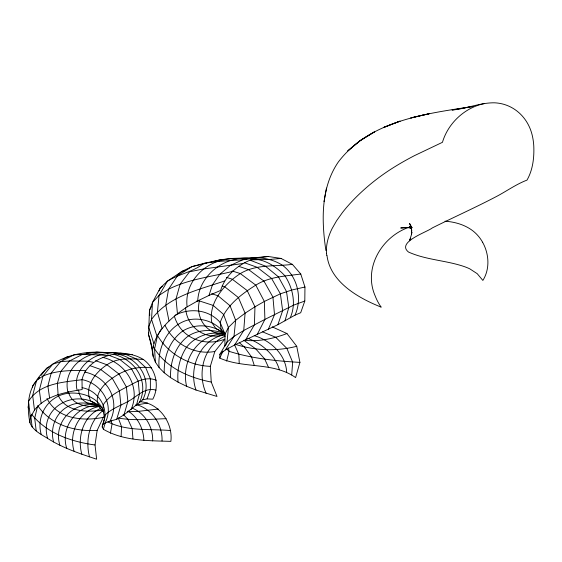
<?xml version="1.0" encoding="UTF-8"?>
<svg xmlns="http://www.w3.org/2000/svg" width="562" height="562" viewBox="0 0 562 562"><rect width="100%" height="100%" fill="white"/><g stroke="black" fill="none" stroke-linecap="round" stroke-linejoin="round"><path stroke-width="0.84" d="M272.233 326.88L286.957 333.547L296.722 346.276L299.918 362.392L295.612 377.587C273.476 361.816 243.711 368.827 219.756 358.092L219.847 354.341L225.376 349.936L234.572 345.04L277.888 324.688L295.043 315.127L300.705 312.718L304.808 301.028L304.955 287.027L300.761 274.017L292.373 264.351L281.035 258.436L268.193 256.469L256.42 257.572L232.499 258.415L220.915 259.679L203.732 263.438L191.944 266.627L181.933 271.369L167.427 281.169L160.289 287.927L152.492 302.447L149.464 310.379L148.565 334.615L152.569 350.126L153.152 356.315L155.386 362.118L159.123 367.604L164.23 372.789L170.581 377.643L178.063 382.146L186.584 386.277L195.998 390.035L217.002 396.456L211.249 382.062L210.321 366.347L214.839 351.482L224.765 339.181C204.343 347.084 181.069 338.198 174.452 316.483M224.877 346.29L225.025 334.158L220.163 322.511C209.127 309.486 189.485 307.47 174.88 315.415M159.123 367.604C157.184 347.435 168.052 324.801 188.923 319.764C201.105 317.474 213.764 321.401 222.215 330.526M139.355 401.612C158.835 402.673 173.159 422.533 170.876 441.367C148.129 440.622 123.626 441.114 103.387 429.27L102.214 427.022L102.425 424.682L105.059 423.038L110.019 421.163L116.671 419.308L124.026 414.833L142.776 399.779L147.096 398.879L152.801 399.182C160.015 385.722 155.632 368.293 143.31 359.448C131.649 352.191 117.627 353.062 104.441 352.437C79.368 350.477 50.749 358.05 36.607 380.376C27.229 392.058 27.145 408.616 29.898 422.694C32.933 430.373 40.893 434.307 47.566 438.346C62.628 448.012 79.79 453.583 96.643 459.217L95.034 444.985L97.156 430.401L103.31 417.341L104.483 416.133M152.569 350.126C155.224 330.779 171.832 317.13 187.104 306.88C183.718 279.181 210.181 256.651 236.721 258.794M409.361 240.775L410.759 238.358L409.642 240.269L411.468 234.635L411.574 228.832L411.714 231.003L410.801 225.924L411.342 228.144L409.543 223.381L411.834 227.736M170.581 377.643C169.97 362.061 175.407 345.539 188.305 336.006C199.25 329.03 212.717 329.416 224.709 333.259M121.118 436.548L121.554 426.741L118.322 418.044C134.163 420.917 150.23 419.189 166.183 418.676M164.23 372.789C163.753 356.968 169.612 340.284 182.91 330.906C195.815 323.045 212.829 324.562 224.667 333.716L215.759 328.398L211.733 322.398C208.305 302.356 224.589 283.81 240.325 273.582C256.089 264.021 274.923 266.697 292.373 264.351M196.798 300.979L199.405 300.937C195.386 317.411 206.015 334.299 223.781 333.912M482.582 242.236C489.088 253.771 490.127 268.98 482.863 280.431L477.208 273.673L469.79 268.847A113.011 30.299 -6.2 0 0 462.793 266.093C444.985 260.311 425.624 259.785 408.469 252.022C396.112 242.096 427.134 232.113 432.361 227.891C453.204 217.494 474.469 207.975 495.122 197.199C505.856 191.726 515.663 184.434 526.987 180.114C532.874 169.879 534.272 157.655 533.781 146.029A65.67 37.436 -68.5 0 0 533.113 139.776A64.82 36.937 -68.5 0 0 530.992 131.002C528.125 122.544 522.66 114.936 515.305 109.822A116.861 67.356 -67.5 0 0 506.467 105.199A113.025 65.136 -67.6 0 0 494.462 102.811C480.025 102.607 466.39 108.859 452.066 110.019L473.668 106.366C425.736 113.679 369.74 120.472 338.24 162.123C320.593 187.919 321.506 220.908 325.897 250.561M291.692 374.966L292.662 362.209L286.88 348.412L275.759 337.298L262.566 331.861M148.712 332.866L148.565 334.615L150.771 341.998L153.152 356.315M29.898 422.694L30.404 417.461L28.522 401.352C39.544 383.291 63.12 382.223 82.003 379.708C86.014 362.223 104.911 354.545 121.16 353.196M32.441 387.429L32.603 385.82L36.825 380.622M411.56 234.08L411.862 231.98L411.468 234.635M110.419 433.281L112.014 424.106L111.143 420.819M324.028 201.667L326.48 188.087M187.104 306.88L197.719 300.867C198.955 274.741 225.903 254.839 251.186 258.71M161.266 329.079L157.522 335.591L154.564 348.967L155.386 362.118M37.499 406.452L34.696 418.177L36.2 430.906M226.627 361.078L229.064 351.32L228.509 348.004M28.739 404.731L28.1 407.225L28.774 408.834M102.214 427.022L103.071 423.811M103.499 422.21L104.146 419.8M131.002 409.635C141.259 387.07 125.705 362.581 102.593 357.348M136.425 405.216L139.432 394.124L138.231 381.226L131.48 368.756L119.727 359.399L107.644 354.819M290.273 317.755C296.343 303.923 292.985 288.355 285.089 275.998C276.68 266.922 265.545 259.475 252.872 258.899M102.425 424.682C110.328 409.15 98.441 390.52 82.101 387.675M103.387 429.27L105.129 423.06M124.026 414.833L127.869 401.401L126.401 387.028L119.053 374.081L106.998 364.801L95.638 360.685M284.997 320.86L288.805 307.519L286.508 291.545L278.429 276.848L265.405 266.142L250.195 260.22M295.043 315.127C302.56 298.113 297.621 276.666 282.623 265.376C270.765 257.761 256.23 256.019 242.728 259.777C229.703 260.67 216.623 261.168 203.732 263.438C192.892 272.12 178.983 273.926 167.427 281.169L159.081 295.366L152.492 302.447L151.543 319.434L148.6 327.021L153.798 343.473M139.65 402.069C149.485 380.86 134.747 359.202 113.229 354.257M116.671 419.308L120.907 405.286L119.467 390.885L112.26 378.282L100.689 369.473L90.068 365.7M105.059 423.038C114.746 404.31 101.49 383.172 81.736 379.568M110.019 421.163C120.893 399.989 107.159 376.54 84.665 372.051M142.776 399.779C153.44 378.781 136.959 355.753 114.845 353.772M197.719 300.867L208.994 295.443L212.436 284.885L219.742 274.375L230.146 265.573L242.728 259.777L268.193 256.469M277.888 324.688L282.644 310.631L280.389 293.814L271.544 278.401L257.115 267.28L244.238 262.672M147.096 398.879L150.377 389.621L150.377 378.802L145.649 367.513L136.615 359.062L125.031 354.081L112.456 352.655L99.671 354.91L82.305 354.453L74.114 354.805L60.513 361.71L52.765 364.148L43.007 376.02L36.607 380.376L32.659 395.465L34.479 410.07L30.404 417.461M268.334 329.325L274.509 314.643L272.928 297.108L263.957 281.112L248.692 269.676L238.822 266.36M159.032 290.898L160.289 287.927L162.418 286.409M255.092 258.323C239.637 263.262 225.502 274.544 220.62 290.449L208.994 295.443M225.805 344.977L227.055 342.068L228.383 327.484L223.557 314.39L213.167 305.405L199.405 300.937M219.756 358.092L223.037 351.067M225.025 334.158L228.383 327.484L235.647 320.291L245.074 313.196L254.958 306.817L264.344 301.45L280.389 293.814L291.924 289.978L304.955 287.027M257.227 334.467L264.899 319.406L264.344 301.45L255.787 285.138L240.325 273.582L232.204 270.968M151.403 306.62L149.464 310.379L149.752 315.486M245.636 339.806L254.438 324.745L254.958 306.817L247.217 290.589L232.232 279.195L226.388 277.354M219.847 354.341L227.055 342.068L233.982 336.392L243.746 330.491L264.899 319.406L293.701 305.117L304.808 301.028M234.572 345.04L243.746 330.491L245.074 313.196L238.421 297.579L224.645 286.704L222.194 285.939M225.376 349.936L233.982 336.392L235.647 320.291L230.09 305.791L218.028 295.774L211.649 293.736M37.879 379.322L39.466 377.369M41.047 375.416L46.653 368.124L48.894 366.965M34.479 410.07C45.88 395.585 65.03 392.255 82.143 389.55L82.003 379.708M103.106 410.499C89.077 421.17 85.284 440.446 89.499 456.899M176.96 275.661L181.933 271.369L185.305 270.498M62.853 359.525L66.843 356.975L70.18 356.427M225.018 336.224C203.627 345.553 196.791 373.161 206.184 393.421M101.09 408.307C83.464 415.241 76.903 436.983 81.848 454.215M408.532 227.448C381.549 236.96 363.087 268.362 375.156 295.872A59.221 49.835 -69.2 0 0 381.085 307.056M286.957 333.547C273.244 338.753 258.506 341.865 243.796 340.263L255.724 348.883L264.611 358.865L268.587 367.478M224.645 280.951C198.8 289.837 168.523 295.984 151.543 319.434L156.988 336.273M86.513 353.238L89.569 352.325L93.046 352.676M210.883 262.11L220.915 259.679L224.28 259.904M206.753 263.1L191.944 266.627L177.473 275.802L168.544 289.24L159.081 295.366L157.423 312.065L162.13 328.672M208.397 262.707L210.048 262.313M232.324 271.474C210.926 276.827 188.474 279.195 168.544 289.24L165.769 305.131L169.022 320.986M296.722 346.276C276.518 351.538 254.783 350.723 234.972 344.197M484.577 103.541C464.929 107.419 448.076 123.148 442.456 142.305L414.482 155.632A292.191 87.482 -9.4 0 0 395.177 166.521C380.523 175.527 366.895 186.226 354.819 198.484A601.565 161.652 -11.3 0 0 342.37 212.626L336.582 220.747L332.184 228.418A483.763 134.22 -10.5 0 0 326.522 253.3M224.716 334.594C205.854 340.741 186.725 327.66 185.586 307.836M224.842 334.636C200.367 339.048 188.158 367.696 195.998 390.035M147.532 403.031L135.948 405.083M242.784 263.529L202.875 269.072L189.584 271.797L180.121 284.175L176.025 298.879L177.437 313.603M223.852 333.99C196.988 333.891 180.894 361.816 186.584 386.277M103.31 417.341C83.232 421.535 57.099 419.02 46.976 398.374M300.761 274.017C285.44 276.153 269.324 276.63 255.787 285.138C241.21 294.263 226.065 305.714 220.163 322.511L221.091 329.367L224.962 336.02M102.902 409.986C86.991 412.543 64.735 412.213 57.858 394.419M99.446 406.382C87.707 407.366 71.423 405.462 68.388 391.637M158.322 409.045L138.666 411.328L127.202 411.806M98.308 405.49C76.558 404.837 60.008 427.837 66.752 448.378M281.035 258.436L270.16 259.405L251.102 259.869M410.52 227.336L400.713 227.982L410.464 227.336M99.383 406.488C79.474 409.986 68.262 432.564 74.114 451.265M214.839 351.482C194.452 355.226 173.995 343.944 165.088 325.461M97.156 430.401C74.936 431.848 50.636 424.984 37.703 405.609M407.071 227.603L411.138 227.708M118.055 353.905L132.372 354.51M299.918 362.392C276.097 361.008 251.874 358.521 229.064 351.32L226.662 348.939M411.082 227.68L407.752 227.561L411.714 228.053M85.55 370.646C71.276 370.267 56.348 370.351 43.007 376.02L39.333 390.232L41.131 403.312M143.31 359.448C131.037 358.837 117.669 357.214 106.998 364.801C95.547 372.114 83.626 387.07 90.735 401.057L101.237 407.443M151.698 367.892C137.676 365.75 123.591 369.922 112.26 378.282C100.872 385.694 90.004 400.58 103.556 411.834M170.693 430.555C149.752 428.694 127.237 431.616 107.862 421.858M107.454 355.563L99.671 354.91C85.115 359.631 73.116 374.222 77.092 390.042M444.992 221.196C454.265 221.842 463.594 224.378 471.307 229.703A51.282 42.6 -63.8 0 1 482.596 242.222M222.13 333.421C208.713 331.587 194.6 336.631 186.296 347.541C179.678 357.797 176.882 370.021 178.063 382.146M156.004 390.147C147.616 387.583 140.626 392.873 134.283 397.503C125.157 404.331 113.376 407.014 105.122 414.96L104.574 418.198L102.846 409.101L103.394 404.535C110.25 394.215 122.39 389.473 132.878 383.748C139.952 379.793 148.361 376.919 156.292 380.235M98.252 404.991C88.086 403.045 77.472 401.113 67.819 406.586C55.28 413.281 49.913 428.56 53.615 441.978M102.087 352.641L96.882 352.1L82.305 354.453L69.512 360.966L60.513 361.71L51.205 373.02L47.875 386.073L49.589 397.854M107.848 352.803C85.649 350.477 62.178 368.461 67.967 392.325M210.321 366.347C188.909 365.574 168.565 354.081 157.522 335.591M135.955 404.549C151.916 408.525 162.685 424.767 162.039 440.952M411.665 227.94L408.433 227.392L411.482 228.074M95.034 444.985C71.458 441.781 46.786 433.393 31.514 414.187M99.06 405.588C75.434 399.294 52.449 421.338 59.902 445.329M93.411 362.314L87.637 361.176L69.512 360.966L60.822 371.412L57.366 383.403L58.104 394.643M211.249 382.062C188.586 377.573 164.743 367.274 153.047 346.178M98.406 405.202L86.646 402.701L81.581 398.929L79.109 393.386L78.61 389.916M411.461 227.793L409.157 227.069L411.616 227.898M247.814 338.345C261.983 343.586 275.134 354.896 279.377 369.768M254.228 335.655C270.561 340.424 285.918 354.538 286.676 372.318M411.953 227.638L409.754 226.619L411.988 227.687M128.101 411.089C137.985 417.313 143.507 428.876 143.886 440.418M132.063 408.068C145.122 413.084 153.166 427.19 152.667 440.938M100.078 406.459C76.425 387.366 38.652 406.733 47.566 438.346M239.236 342.609L244.351 346.986L251.565 356.975L254.284 365.448M223.339 331.692L225.025 333.435M123.085 414.229L127.862 419.259L132.14 428.539L132.969 438.929M410.358 225.594L411.672 227.75M234.523 344.717L238.85 354.524L239.222 363.424M103.598 411.152C98.427 397.439 82.452 391.967 68.81 393.231C48.754 395.177 35.631 415.494 41.293 434.672M30.748 415.36L32.125 427.036M326.536 253.3L326.74 255.359M381.015 307.07A534.975 147.005 -10.9 0 1 326.979 255.331M360.073 140.662L347.899 150.806L360.073 140.662L374.376 131.922L360.073 140.662M399.954 121.16L383.628 127.462L399.954 121.16M422.947 115.112L410.738 117.957L429.101 113.763L422.947 115.112"/></g></svg>
